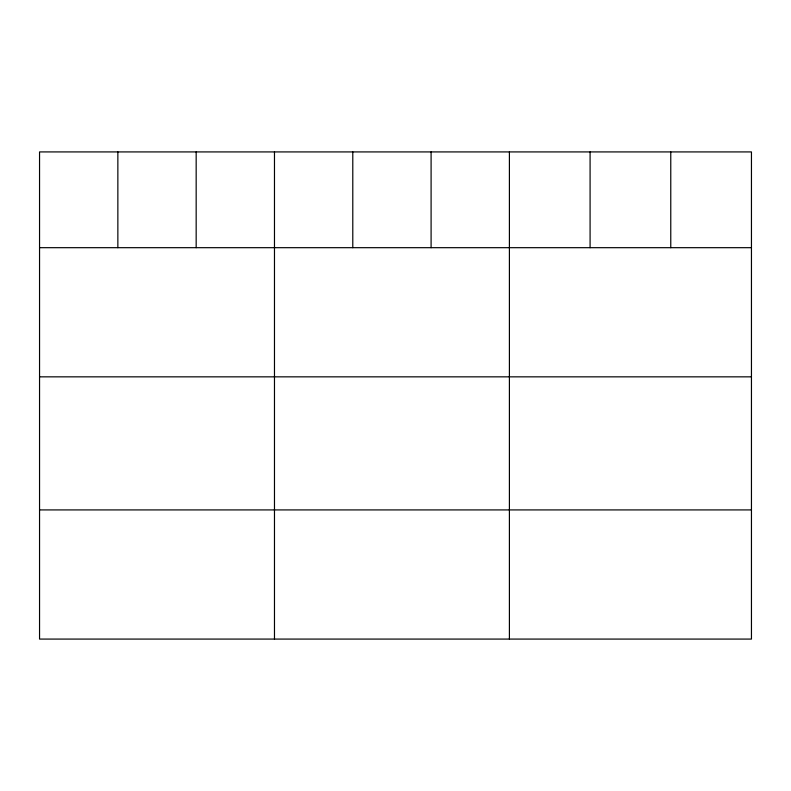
<?xml version="1.0" encoding="UTF-8"?>
<svg xmlns="http://www.w3.org/2000/svg" width="791" height="791" viewBox="0 0 791 791"><rect width="100%" height="100%" fill="white"/><g stroke="black" fill="none" stroke-linecap="round" stroke-linejoin="round"><path stroke-width="1.19" d="M751.45 247.682L751.45 639.079L39.55 639.079L39.55 151.921L751.45 151.921L751.45 247.682L39.55 247.682M39.55 376.842L751.45 376.842M39.55 509.918L751.45 509.918M670.768 151.921L670.768 247.682M590.086 151.921L590.086 247.682M509.404 151.921L509.404 639.079M431.095 151.921L431.095 247.682M352.786 151.921L352.786 247.682M274.477 151.921L274.477 639.079M196.168 151.921L196.168 247.682M117.859 151.921L117.859 247.682"/></g></svg>
